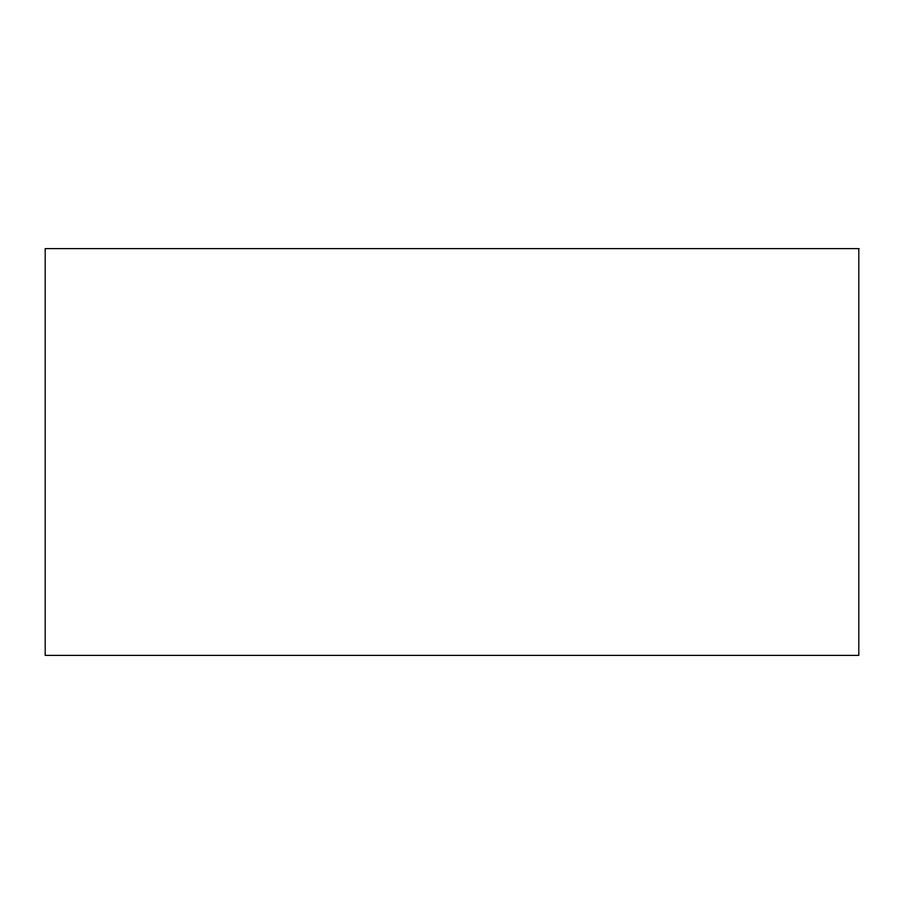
<?xml version="1.0" encoding="UTF-8"?>
<svg xmlns="http://www.w3.org/2000/svg" width="904" height="904" viewBox="0 0 904 904"><rect width="100%" height="100%" fill="white"/><g stroke="black" fill="none" stroke-linecap="round" stroke-linejoin="round"><path stroke-width="1.36" d="M858.8 248.6L45.2 248.6L45.2 655.4L858.8 655.4L858.8 248.6"/></g></svg>
